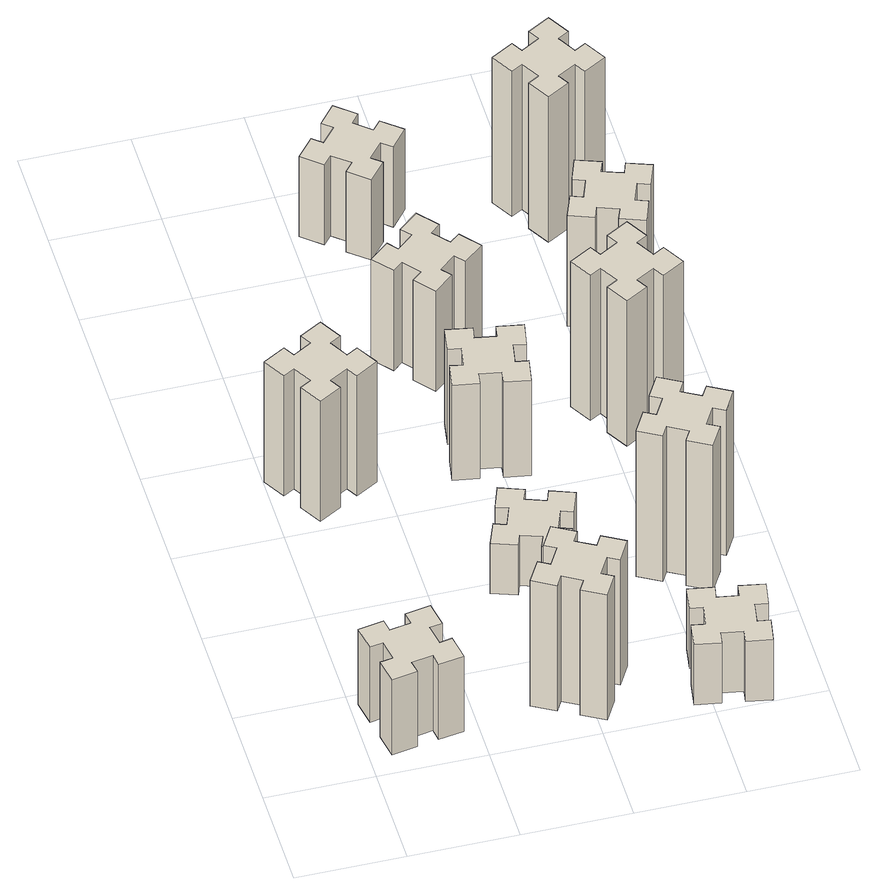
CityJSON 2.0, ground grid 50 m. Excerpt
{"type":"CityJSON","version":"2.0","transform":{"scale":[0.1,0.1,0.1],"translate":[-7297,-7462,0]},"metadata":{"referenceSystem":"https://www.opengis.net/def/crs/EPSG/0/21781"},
"CityObjects":{
"building1":{"type":"Building","attributes":{"class":"1000","function":"1000","usage":"1000","yearOfConstruction":2016,"roofType":"1000","measuredHeight":45,"storeysAboveGround":30,"storeysBelowGround":0},"geometry":[{"type":"Solid","lod":"1","boundaries":[[[[0,1,2,3,4,5,6,7,8,9,10,11,12,13,14,15,16,17,18,19]],[[17,16,20,21]],[[16,15,22,20]],[[15,14,23,22]],[[14,13,24,23]],[[13,12,25,24]],[[12,11,26,25]],[[11,10,27,26]],[[10,9,28,27]],[[9,8,29,28]],[[8,7,30,29]],[[7,6,31,30]],[[6,5,32,31]],[[5,4,33,32]],[[4,3,34,33]],[[3,2,35,34]],[[2,1,36,35]],[[1,0,37,36]],[[0,19,38,37]],[[19,18,39,38]],[[18,17,21,39]],[[24,25,26,27,28,29,30,31,32,33,34,35,36,37,38,39,21,20,22,23]]]]}]},
"building2":{"type":"Building","attributes":{"class":"1000","function":"1000","usage":"1000","yearOfConstruction":2016,"roofType":"1000","measuredHeight":72,"storeysAboveGround":30,"storeysBelowGround":0},"geometry":[{"type":"Solid","lod":"1","boundaries":[[[[40,41,42,43,44,45,46,47,48,49,50,51,52,53,54,55,56,57,58,59]],[[57,56,60,61]],[[56,55,62,60]],[[55,54,63,62]],[[54,53,64,63]],[[53,52,65,64]],[[52,51,66,65]],[[51,50,67,66]],[[50,49,68,67]],[[49,48,69,68]],[[48,47,70,69]],[[47,46,71,70]],[[46,45,72,71]],[[45,44,73,72]],[[44,43,74,73]],[[43,42,75,74]],[[42,41,76,75]],[[41,40,77,76]],[[40,59,78,77]],[[59,58,79,78]],[[58,57,61,79]],[[64,65,66,67,68,69,70,71,72,73,74,75,76,77,78,79,61,60,62,63]]]]}]},
"building3":{"type":"Building","attributes":{"class":"1000","function":"1000","usage":"1000","yearOfConstruction":2016,"roofType":"1000","measuredHeight":75,"storeysAboveGround":30,"storeysBelowGround":0},"geometry":[{"type":"Solid","lod":"1","boundaries":[[[[80,81,82,83,84,85,86,87,88,89,90,91,92,93,94,95,96,97,98,99]],[[97,96,100,101]],[[96,95,102,100]],[[95,94,103,102]],[[94,93,104,103]],[[93,92,105,104]],[[92,91,106,105]],[[91,90,107,106]],[[90,89,108,107]],[[89,88,109,108]],[[88,87,110,109]],[[87,86,111,110]],[[86,85,112,111]],[[85,84,113,112]],[[84,83,114,113]],[[83,82,115,114]],[[82,81,116,115]],[[81,80,117,116]],[[80,99,118,117]],[[99,98,119,118]],[[98,97,101,119]],[[104,105,106,107,108,109,110,111,112,113,114,115,116,117,118,119,101,100,102,103]]]]}]},
"building4":{"type":"Building","attributes":{"class":"1000","function":"1000","usage":"1000","yearOfConstruction":2016,"roofType":"1000","measuredHeight":30,"storeysAboveGround":30,"storeysBelowGround":0},"geometry":[{"type":"Solid","lod":"1","boundaries":[[[[120,121,122,123,124,125,126,127,128,129,130,131,132,133,134,135,136,137,138,139]],[[137,136,140,141]],[[136,135,142,140]],[[135,134,143,142]],[[134,133,144,143]],[[133,132,145,144]],[[132,131,146,145]],[[131,130,147,146]],[[130,129,148,147]],[[129,128,149,148]],[[128,127,150,149]],[[127,126,151,150]],[[126,125,152,151]],[[125,124,153,152]],[[124,123,154,153]],[[123,122,155,154]],[[122,121,156,155]],[[121,120,157,156]],[[120,139,158,157]],[[139,138,159,158]],[[138,137,141,159]],[[144,145,146,147,148,149,150,151,152,153,154,155,156,157,158,159,141,140,142,143]]]]}]},
"building5":{"type":"Building","attributes":{"class":"1000","function":"1000","usage":"1000","yearOfConstruction":2016,"roofType":"1000","measuredHeight":57,"storeysAboveGround":30,"storeysBelowGround":0},"geometry":[{"type":"Solid","lod":"1","boundaries":[[[[160,161,162,163,164,165,166,167,168,169,170,171,172,173,174,175,176,177,178,179]],[[177,176,180,181]],[[176,175,182,180]],[[175,174,183,182]],[[174,173,184,183]],[[173,172,185,184]],[[172,171,186,185]],[[171,170,187,186]],[[170,169,188,187]],[[169,168,189,188]],[[168,167,190,189]],[[167,166,191,190]],[[166,165,192,191]],[[165,164,193,192]],[[164,163,194,193]],[[163,162,195,194]],[[162,161,196,195]],[[161,160,197,196]],[[160,179,198,197]],[[179,178,199,198]],[[178,177,181,199]],[[184,185,186,187,188,189,190,191,192,193,194,195,196,197,198,199,181,180,182,183]]]]}]},
"building6":{"type":"Building","attributes":{"class":"1000","function":"1000","usage":"1000","yearOfConstruction":2016,"roofType":"1000","measuredHeight":60,"storeysAboveGround":30,"storeysBelowGround":0},"geometry":[{"type":"Solid","lod":"1","boundaries":[[[[200,201,202,203,204,205,206,207,208,209,210,211,212,213,214,215,216,217,218,219]],[[217,216,220,221]],[[216,215,222,220]],[[215,214,223,222]],[[214,213,224,223]],[[213,212,225,224]],[[212,211,226,225]],[[211,210,227,226]],[[210,209,228,227]],[[209,208,229,228]],[[208,207,230,229]],[[207,206,231,230]],[[206,205,232,231]],[[205,204,233,232]],[[204,203,234,233]],[[203,202,235,234]],[[202,201,236,235]],[[201,200,237,236]],[[200,219,238,237]],[[219,218,239,238]],[[218,217,221,239]],[[224,225,226,227,228,229,230,231,232,233,234,235,236,237,238,239,221,220,222,223]]]]}]},
"building7":{"type":"Building","attributes":{"class":"1000","function":"1000","usage":"1000","yearOfConstruction":2016,"roofType":"1000","measuredHeight":36,"storeysAboveGround":30,"storeysBelowGround":0},"geometry":[{"type":"Solid","lod":"1","boundaries":[[[[240,241,242,243,244,245,246,247,248,249,250,251,252,253,254,255,256,257,258,259]],[[257,256,260,261]],[[256,255,262,260]],[[255,254,263,262]],[[254,253,264,263]],[[253,252,265,264]],[[252,251,266,265]],[[251,250,267,266]],[[250,249,268,267]],[[249,248,269,268]],[[248,247,270,269]],[[247,246,271,270]],[[246,245,272,271]],[[245,244,273,272]],[[244,243,274,273]],[[243,242,275,274]],[[242,241,276,275]],[[241,240,277,276]],[[240,259,278,277]],[[259,258,279,278]],[[258,257,261,279]],[[264,265,266,267,268,269,270,271,272,273,274,275,276,277,278,279,261,260,262,263]]]]}]},
"building8":{"type":"Building","attributes":{"class":"1000","function":"1000","usage":"1000","yearOfConstruction":2016,"roofType":"1000","measuredHeight":48,"storeysAboveGround":30,"storeysBelowGround":0},"geometry":[{"type":"Solid","lod":"1","boundaries":[[[[280,281,282,283,284,285,286,287,288,289,290,291,292,293,294,295,296,297,298,299]],[[297,296,300,301]],[[296,295,302,300]],[[295,294,303,302]],[[294,293,304,303]],[[293,292,305,304]],[[292,291,306,305]],[[291,290,307,306]],[[290,289,308,307]],[[289,288,309,308]],[[288,287,310,309]],[[287,286,311,310]],[[286,285,312,311]],[[285,284,313,312]],[[284,283,314,313]],[[283,282,315,314]],[[282,281,316,315]],[[281,280,317,316]],[[280,299,318,317]],[[299,298,319,318]],[[298,297,301,319]],[[304,305,306,307,308,309,310,311,312,313,314,315,316,317,318,319,301,300,302,303]]]]}]},
"building9":{"type":"Building","attributes":{"class":"1000","function":"1000","usage":"1000","yearOfConstruction":2016,"roofType":"1000","measuredHeight":87,"storeysAboveGround":30,"storeysBelowGround":0},"geometry":[{"type":"Solid","lod":"1","boundaries":[[[[320,321,322,323,324,325,326,327,328,329,330,331,332,333,334,335,336,337,338,339]],[[337,336,340,341]],[[336,335,342,340]],[[335,334,343,342]],[[334,333,344,343]],[[333,332,345,344]],[[332,331,346,345]],[[331,330,347,346]],[[330,329,348,347]],[[329,328,349,348]],[[328,327,350,349]],[[327,326,351,350]],[[326,325,352,351]],[[325,324,353,352]],[[324,323,354,353]],[[323,322,355,354]],[[322,321,356,355]],[[321,320,357,356]],[[320,339,358,357]],[[339,338,359,358]],[[338,337,341,359]],[[344,345,346,347,348,349,350,351,352,353,354,355,356,357,358,359,341,340,342,343]]]]}]},
"building10":{"type":"Building","attributes":{"class":"1000","function":"1000","usage":"1000","yearOfConstruction":2016,"roofType":"1000","measuredHeight":87,"storeysAboveGround":30,"storeysBelowGround":0},"geometry":[{"type":"Solid","lod":"1","boundaries":[[[[360,361,362,363,364,365,366,367,368,369,370,371,372,373,374,375,376,377,378,379]],[[377,376,380,381]],[[376,375,382,380]],[[375,374,383,382]],[[374,373,384,383]],[[373,372,385,384]],[[372,371,386,385]],[[371,370,387,386]],[[370,369,388,387]],[[369,368,389,388]],[[368,367,390,389]],[[367,366,391,390]],[[366,365,392,391]],[[365,364,393,392]],[[364,363,394,393]],[[363,362,395,394]],[[362,361,396,395]],[[361,360,397,396]],[[360,379,398,397]],[[379,378,399,398]],[[378,377,381,399]],[[384,385,386,387,388,389,390,391,392,393,394,395,396,397,398,399,381,380,382,383]]]]}]},
"building11":{"type":"Building","attributes":{"class":"1000","function":"1000","usage":"1000","yearOfConstruction":2016,"roofType":"1000","measuredHeight":66,"storeysAboveGround":30,"storeysBelowGround":0},"geometry":[{"type":"Solid","lod":"1","boundaries":[[[[400,401,402,403,404,405,406,407,408,409,410,411,412,413,414,415,416,417,418,419]],[[417,416,420,421]],[[416,415,422,420]],[[415,414,423,422]],[[414,413,424,423]],[[413,412,425,424]],[[412,411,426,425]],[[411,410,427,426]],[[410,409,428,427]],[[409,408,429,428]],[[408,407,430,429]],[[407,406,431,430]],[[406,405,432,431]],[[405,404,433,432]],[[404,403,434,433]],[[403,402,435,434]],[[402,401,436,435]],[[401,400,437,436]],[[400,419,438,437]],[[419,418,439,438]],[[418,417,421,439]],[[424,425,426,427,428,429,430,431,432,433,434,435,436,437,438,439,421,420,422,423]]]]}]},
"building12":{"type":"Building","attributes":{"class":"1000","function":"1000","usage":"1000","yearOfConstruction":2016,"roofType":"1000","measuredHeight":87,"storeysAboveGround":30,"storeysBelowGround":0},"geometry":[{"type":"Solid","lod":"1","boundaries":[[[[440,441,442,443,444,445,446,447,448,449,450,451,452,453,454,455,456,457,458,459]],[[457,456,460,461]],[[456,455,462,460]],[[455,454,463,462]],[[454,453,464,463]],[[453,452,465,464]],[[452,451,466,465]],[[451,450,467,466]],[[450,449,468,467]],[[449,448,469,468]],[[448,447,470,469]],[[447,446,471,470]],[[446,445,472,471]],[[445,444,473,472]],[[444,443,474,473]],[[443,442,475,474]],[[442,441,476,475]],[[441,440,477,476]],[[440,459,478,477]],[[459,458,479,478]],[[458,457,461,479]],[[464,465,466,467,468,469,470,471,472,473,474,475,476,477,478,479,461,460,462,463]]]]}]}
},
"vertices":[
[265,422,0],[167,405,0],[157,464,0],[38,443,0],[59,325,0],[118,335,0],[136,237,0],[77,227,0],[97,108,0],[216,129,0],[205,188,0],[304,206,0],[314,147,0],[432,167,0],[411,286,0],[352,275,0],[335,374,0],[394,384,0],[373,502,0],[255,481,0],[335,374,450],[394,384,450],[352,275,450],[411,286,450],[432,167,450],[314,147,450],[304,206,450],[205,188,450],[216,129,450],[97,108,450],[77,227,450],[136,237,450],[118,335,450],[59,325,450],[38,443,450],[157,464,450],[167,405,450],[265,422,450],[255,481,450],[373,502,450],
[247,1665,0],[334,1715,0],[364,1663,0],[468,1723,0],[408,1827,0],[356,1797,0],[306,1884,0],[358,1914,0],[298,2018,0],[194,1958,0],[224,1906,0],[137,1856,0],[107,1908,0],[3,1848,0],[63,1744,0],[115,1774,0],[165,1687,0],[113,1657,0],[173,1553,0],[277,1613,0],[165,1687,720],[113,1657,720],[115,1774,720],[63,1744,720],[3,1848,720],[107,1908,720],[137,1856,720],[224,1906,720],[194,1958,720],[298,2018,720],[358,1914,720],[306,1884,720],[356,1797,720],[408,1827,720],[468,1723,720],[364,1663,720],[334,1715,720],[247,1665,720],[277,1613,720],[173,1553,720],
[1046,207,0],[1096,294,0],[1148,264,0],[1208,368,0],[1104,428,0],[1074,376,0],[987,426,0],[1017,478,0],[913,538,0],[853,434,0],[905,404,0],[855,317,0],[803,347,0],[743,243,0],[847,183,0],[877,235,0],[964,185,0],[934,133,0],[1038,73,0],[1098,177,0],[964,185,750],[934,133,750],[877,235,750],[847,183,750],[743,243,750],[803,347,750],[855,317,750],[905,404,750],[853,434,750],[913,538,750],[1017,478,750],[987,426,750],[1074,376,750],[1104,428,750],[1208,368,750],[1148,264,750],[1096,294,750],[1046,207,750],[1098,177,750],[1038,73,750],
[889,1130,0],[855,1036,0],[799,1057,0],[757,944,0],[870,903,0],[891,959,0],[985,925,0],[964,869,0],[1077,827,0],[1118,940,0],[1062,961,0],[1096,1055,0],[1152,1034,0],[1193,1147,0],[1080,1188,0],[1060,1132,0],[966,1166,0],[987,1222,0],[874,1263,0],[833,1150,0],[966,1166,300],[987,1222,300],[1060,1132,300],[1080,1188,300],[1193,1147,300],[1152,1034,300],[1096,1055,300],[1062,961,300],[1118,940,300],[1077,827,300],[964,869,300],[985,925,300],[891,959,300],[870,903,300],[757,944,300],[799,1057,300],[855,1036,300],[889,1130,300],[833,1150,300],[874,1263,300],
[907,1686,0],[1005,1668,0],[995,1609,0],[1113,1588,0],[1134,1707,0],[1075,1717,0],[1092,1815,0],[1151,1805,0],[1172,1923,0],[1054,1944,0],[1044,1885,0],[945,1902,0],[956,1961,0],[837,1982,0],[817,1864,0],[876,1854,0],[858,1755,0],[799,1766,0],[778,1647,0],[897,1627,0],[858,1755,570],[799,1766,570],[876,1854,570],[817,1864,570],[837,1982,570],[956,1961,570],[945,1902,570],[1044,1885,570],[1054,1944,570],[1172,1923,570],[1151,1805,570],[1092,1815,570],[1075,1717,570],[1134,1707,570],[1113,1588,570],[995,1609,570],[1005,1668,570],[907,1686,570],[897,1627,570],[778,1647,570],
[908,2309,0],[984,2373,0],[1023,2327,0],[1115,2404,0],[1038,2496,0],[992,2458,0],[927,2534,0],[973,2573,0],[896,2665,0],[804,2588,0],[843,2542,0],[766,2477,0],[728,2523,0],[636,2446,0],[713,2354,0],[759,2393,0],[823,2316,0],[777,2278,0],[854,2186,0],[946,2263,0],[823,2316,600],[777,2278,600],[759,2393,600],[713,2354,600],[636,2446,600],[728,2523,600],[766,2477,600],[843,2542,600],[804,2588,600],[896,2665,600],[973,2573,600],[927,2534,600],[992,2458,600],[1038,2496,600],[1115,2404,600],[1023,2327,600],[984,2373,600],[908,2309,600],[946,2263,600],[854,2186,600],
[1684,305,0],[1585,322,0],[1596,381,0],[1477,402,0],[1457,284,0],[1516,274,0],[1498,175,0],[1439,186,0],[1418,67,0],[1537,47,0],[1547,106,0],[1645,88,0],[1635,29,0],[1753,8,0],[1774,127,0],[1715,137,0],[1732,235,0],[1791,225,0],[1812,343,0],[1694,364,0],[1732,235,360],[1791,225,360],[1715,137,360],[1774,127,360],[1753,8,360],[1635,29,360],[1645,88,360],[1547,106,360],[1537,47,360],[1418,67,360],[1439,186,360],[1498,175,360],[1516,274,360],[1457,284,360],[1477,402,360],[1596,381,360],[1585,322,360],[1684,305,360],[1694,364,360],[1812,343,360],
[884,3317,0],[808,3382,0],[846,3428,0],[754,3505,0],[677,3413,0],[723,3374,0],[659,3298,0],[613,3336,0],[536,3244,0],[628,3167,0],[666,3213,0],[743,3149,0],[704,3103,0],[796,3026,0],[873,3118,0],[827,3156,0],[892,3233,0],[938,3194,0],[1015,3286,0],[923,3363,0],[892,3233,480],[938,3194,480],[827,3156,480],[873,3118,480],[796,3026,480],[704,3103,480],[743,3149,480],[666,3213,480],[628,3167,480],[536,3244,480],[613,3336,480],[659,3298,480],[723,3374,480],[677,3413,480],[754,3505,480],[846,3428,480],[808,3382,480],[884,3317,480],[923,3363,480],[1015,3286,480],
[1714,1016,0],[1627,1066,0],[1657,1118,0],[1553,1178,0],[1493,1074,0],[1545,1044,0],[1495,957,0],[1443,987,0],[1383,883,0],[1487,823,0],[1517,875,0],[1604,825,0],[1574,773,0],[1678,713,0],[1738,817,0],[1686,847,0],[1736,934,0],[1788,904,0],[1848,1008,0],[1744,1068,0],[1736,934,870],[1788,904,870],[1686,847,870],[1738,817,870],[1678,713,870],[1574,773,870],[1604,825,870],[1517,875,870],[1487,823,870],[1383,883,870],[1443,987,870],[1495,957,870],[1545,1044,870],[1493,1074,870],[1553,1178,870],[1657,1118,870],[1627,1066,870],[1714,1016,870],[1744,1068,870],[1848,1008,870],
[1495,1874,0],[1545,1787,0],[1493,1757,0],[1553,1653,0],[1657,1713,0],[1627,1765,0],[1714,1815,0],[1744,1763,0],[1848,1823,0],[1788,1927,0],[1736,1897,0],[1686,1984,0],[1738,2014,0],[1678,2118,0],[1574,2058,0],[1604,2006,0],[1517,1956,0],[1487,2008,0],[1383,1948,0],[1443,1844,0],[1517,1956,870],[1487,2008,870],[1604,2006,870],[1574,2058,870],[1678,2118,870],[1738,2014,870],[1686,1984,870],[1736,1897,870],[1788,1927,870],[1848,1823,870],[1744,1763,870],[1714,1815,870],[1627,1765,870],[1657,1713,870],[1553,1653,870],[1493,1757,870],[1545,1787,870],[1495,1874,870],[1443,1844,870],[1383,1948,870],
[1631,2439,0],[1725,2405,0],[1704,2349,0],[1817,2307,0],[1858,2420,0],[1802,2441,0],[1836,2535,0],[1892,2514,0],[1933,2627,0],[1820,2668,0],[1800,2612,0],[1706,2646,0],[1727,2702,0],[1614,2743,0],[1573,2630,0],[1629,2610,0],[1595,2516,0],[1539,2537,0],[1497,2424,0],[1610,2383,0],[1595,2516,660],[1539,2537,660],[1629,2610,660],[1573,2630,660],[1614,2743,660],[1727,2702,660],[1706,2646,660],[1800,2612,660],[1820,2668,660],[1933,2627,660],[1892,2514,660],[1836,2535,660],[1802,2441,660],[1858,2420,660],[1817,2307,660],[1704,2349,660],[1725,2405,660],[1631,2439,660],[1610,2383,660],[1497,2424,660],
[1736,3177,0],[1686,3264,0],[1738,3294,0],[1678,3398,0],[1574,3338,0],[1604,3286,0],[1517,3236,0],[1487,3288,0],[1383,3228,0],[1443,3124,0],[1495,3154,0],[1545,3067,0],[1493,3037,0],[1553,2933,0],[1657,2993,0],[1627,3045,0],[1714,3095,0],[1744,3043,0],[1848,3103,0],[1788,3207,0],[1714,3095,870],[1744,3043,870],[1627,3045,870],[1657,2993,870],[1553,2933,870],[1493,3037,870],[1545,3067,870],[1495,3154,870],[1443,3124,870],[1383,3228,870],[1487,3288,870],[1517,3236,870],[1604,3286,870],[1574,3338,870],[1678,3398,870],[1738,3294,870],[1686,3264,870],[1736,3177,870],[1788,3207,870],[1848,3103,870]
]}
